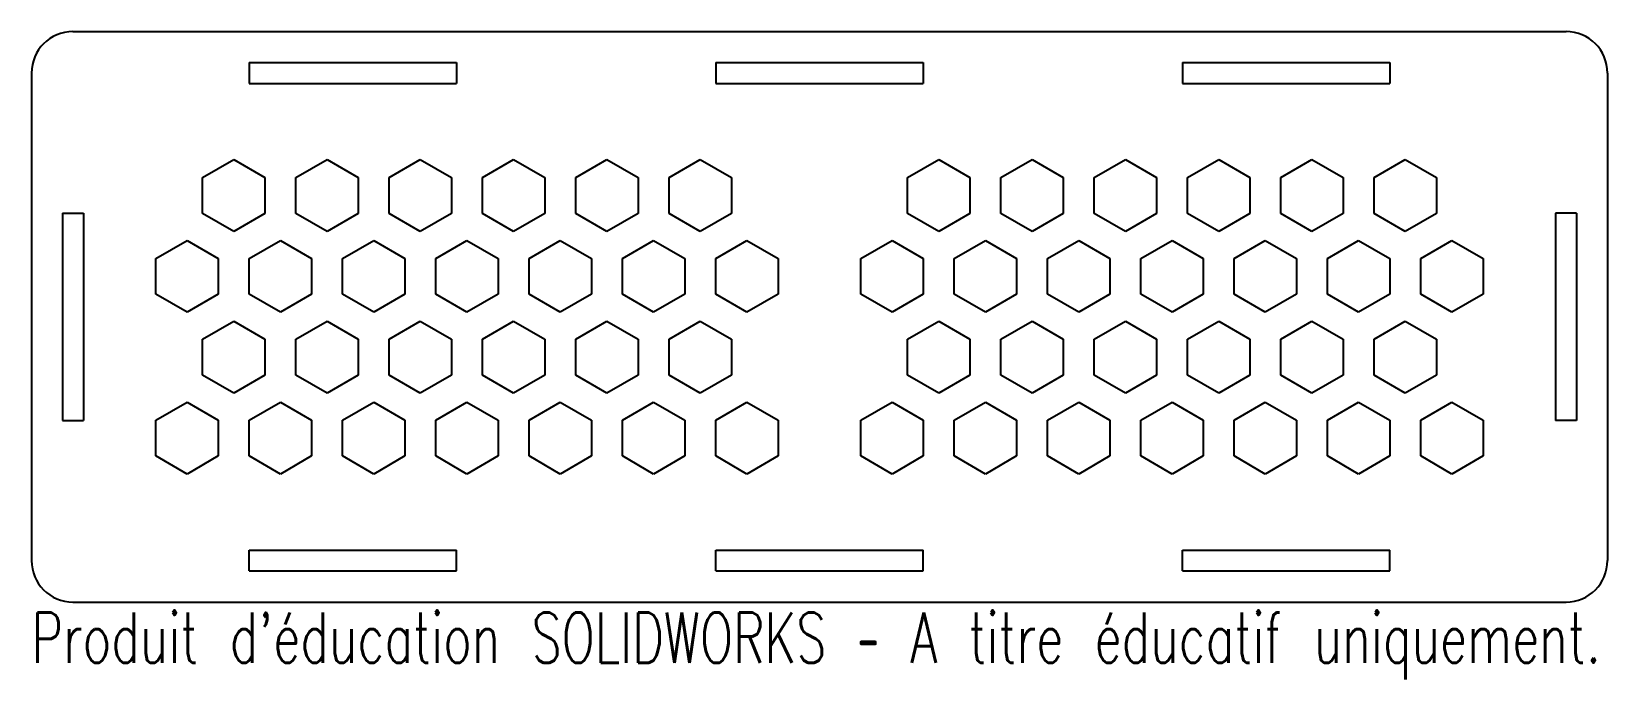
# Model space of a CAD drawing. Header units: millimetres. Extents: x 0 to 152, y -57 to 5.
import ezdxf

# ---------------------------------------------------------------- set-up
doc = ezdxf.new("R2010")
doc.units = ezdxf.units.MM
doc.styles.add('SLDTEXTSTYLE0', font='TXT', dxfattribs={"width": 0.7, "bigfont": 'bigfont'})

msp = doc.modelspace()

# ---------------------------------------------------------------- linework, layer by layer
at = {"color": 7, "linetype": 'Continuous', "lineweight": 25}
for p, q in [((4, 5), (148, 5)), ((21, 2), (41, 2)), ((21, 2), (21, 0)), ((41, 2), (41, 0)), ((66, 2), (66, 0)), ((66, 2), (86, 2)), ((86, 2), (86, 0)), ((111, 2), (111, 0)), ((111, 2), (131, 2)), ((131, 2), (131, 0)), ((0, 1), (0, -46)), ((21, 0), (41, 0)), ((66, 0), (86, 0)), ((111, 0), (131, 0)), ((152, 1), (152, -46)), ((16.5, -9.08), (19.5, -7.34)), ((19.5, -7.34), (22.5, -9.08)), ((25.5, -9.08), (28.5, -7.34)), ((28.5, -7.34), (31.5, -9.08)), ((34.5, -9.08), (37.5, -7.34)), ((37.5, -7.34), (40.5, -9.08)), ((43.5, -9.08), (46.5, -7.34)), ((46.5, -7.34), (49.5, -9.08)), ((52.5, -9.08), (55.5, -7.34)), ((55.5, -7.34), (58.5, -9.08)), ((61.5, -9.08), (64.5, -7.34)), ((64.5, -7.34), (67.5, -9.08)), ((84.5, -9.08), (87.5, -7.34)), ((87.5, -7.34), (90.5, -9.08)), ((93.5, -9.08), (96.5, -7.34)), ((96.5, -7.34), (99.5, -9.08)), ((102.5, -9.08), (105.5, -7.34)), ((105.5, -7.34), (108.5, -9.08)), ((111.5, -9.08), (114.5, -7.34)), ((114.5, -7.34), (117.5, -9.08)), ((120.5, -9.08), (123.5, -7.34)), ((123.5, -7.34), (126.5, -9.08)), ((129.5, -9.08), (132.5, -7.34)), ((132.5, -7.34), (135.5, -9.08)), ((16.5, -12.54), (16.5, -9.08)), ((22.5, -9.08), (22.5, -12.54)), ((25.5, -12.54), (25.5, -9.08)), ((31.5, -9.08), (31.5, -12.54)), ((34.5, -12.54), (34.5, -9.08)), ((40.5, -9.08), (40.5, -12.54)), ((43.5, -12.54), (43.5, -9.08)), ((49.5, -9.08), (49.5, -12.54)), ((52.5, -12.54), (52.5, -9.08)), ((58.5, -9.08), (58.5, -12.54)), ((61.5, -12.54), (61.5, -9.08)), ((67.5, -9.08), (67.5, -12.54)), ((84.5, -12.54), (84.5, -9.08)), ((90.5, -9.08), (90.5, -12.54)), ((93.5, -12.54), (93.5, -9.08)), ((99.5, -9.08), (99.5, -12.54)), ((102.5, -12.54), (102.5, -9.08)), ((108.5, -9.08), (108.5, -12.54)), ((111.5, -12.54), (111.5, -9.08)), ((117.5, -9.08), (117.5, -12.54)), ((120.5, -12.54), (120.5, -9.08)), ((126.5, -9.08), (126.5, -12.54)), ((129.5, -12.54), (129.5, -9.08)), ((135.5, -9.08), (135.5, -12.54)), ((3, -12.5), (3, -32.5)), ((3, -12.5), (5, -12.5)), ((5, -12.5), (5, -32.5)), ((19.5, -14.27), (16.5, -12.54)), ((22.5, -12.54), (19.5, -14.27)), ((28.5, -14.27), (25.5, -12.54)), ((31.5, -12.54), (28.5, -14.27)), ((37.5, -14.27), (34.5, -12.54)), ((40.5, -12.54), (37.5, -14.27)), ((46.5, -14.27), (43.5, -12.54)), ((49.5, -12.54), (46.5, -14.27)), ((55.5, -14.27), (52.5, -12.54)), ((58.5, -12.54), (55.5, -14.27)), ((64.5, -14.27), (61.5, -12.54)), ((67.5, -12.54), (64.5, -14.27)), ((87.5, -14.27), (84.5, -12.54)), ((90.5, -12.54), (87.5, -14.27)), ((96.5, -14.27), (93.5, -12.54)), ((99.5, -12.54), (96.5, -14.27)), ((105.5, -14.27), (102.5, -12.54)), ((108.5, -12.54), (105.5, -14.27)), ((114.5, -14.27), (111.5, -12.54)), ((117.5, -12.54), (114.5, -14.27)), ((123.5, -14.27), (120.5, -12.54)), ((126.5, -12.54), (123.5, -14.27)), ((132.5, -14.27), (129.5, -12.54)), ((135.5, -12.54), (132.5, -14.27)), ((149, -12.5), (147, -12.5)), ((147, -12.5), (147, -32.5)), ((149, -12.5), (149, -32.5)), ((12, -16.87), (15, -15.14)), ((15, -15.14), (18, -16.87)), ((21, -16.87), (24, -15.14)), ((24, -15.14), (27, -16.87)), ((30, -16.87), (33, -15.14)), ((33, -15.14), (36, -16.87)), ((39, -16.87), (42, -15.14)), ((42, -15.14), (45, -16.87)), ((48, -16.87), (51, -15.14)), ((51, -15.14), (54, -16.87)), ((57, -16.87), (60, -15.14)), ((60, -15.14), (63, -16.87)), ((66, -16.87), (69, -15.14)), ((69, -15.14), (72, -16.87)), ((80, -16.87), (83, -15.14)), ((83, -15.14), (86, -16.87)), ((89, -16.87), (92, -15.14)), ((92, -15.14), (95, -16.87)), ((98, -16.87), (101, -15.14)), ((101, -15.14), (104, -16.87)), ((107, -16.87), (110, -15.14)), ((110, -15.14), (113, -16.87)), ((116, -16.87), (119, -15.14)), ((119, -15.14), (122, -16.87)), ((125, -16.87), (128, -15.14)), ((128, -15.14), (131, -16.87)), ((134, -16.87), (137, -15.14)), ((137, -15.14), (140, -16.87)), ((12, -20.33), (12, -16.87)), ((18, -16.87), (18, -20.33)), ((21, -20.33), (21, -16.87)), ((27, -16.87), (27, -20.33)), ((30, -20.33), (30, -16.87)), ((36, -16.87), (36, -20.33)), ((39, -20.33), (39, -16.87)), ((45, -16.87), (45, -20.33)), ((48, -20.33), (48, -16.87)), ((54, -16.87), (54, -20.33)), ((57, -20.33), (57, -16.87)), ((63, -16.87), (63, -20.33)), ((66, -20.33), (66, -16.87)), ((72, -16.87), (72, -20.33)), ((80, -20.33), (80, -16.87)), ((86, -16.87), (86, -20.33)), ((89, -20.33), (89, -16.87)), ((95, -16.87), (95, -20.33)), ((98, -20.33), (98, -16.87)), ((104, -16.87), (104, -20.33)), ((107, -20.33), (107, -16.87)), ((113, -16.87), (113, -20.33)), ((116, -20.33), (116, -16.87)), ((122, -16.87), (122, -20.33)), ((125, -20.33), (125, -16.87)), ((131, -16.87), (131, -20.33)), ((134, -20.33), (134, -16.87)), ((140, -16.87), (140, -20.33)), ((15, -22.07), (12, -20.33)), ((18, -20.33), (15, -22.07)), ((24, -22.07), (21, -20.33)), ((27, -20.33), (24, -22.07)), ((33, -22.07), (30, -20.33)), ((36, -20.33), (33, -22.07)), ((42, -22.07), (39, -20.33)), ((45, -20.33), (42, -22.07)), ((51, -22.07), (48, -20.33)), ((54, -20.33), (51, -22.07)), ((60, -22.07), (57, -20.33)), ((63, -20.33), (60, -22.07)), ((69, -22.07), (66, -20.33)), ((72, -20.33), (69, -22.07)), ((83, -22.07), (80, -20.33)), ((86, -20.33), (83, -22.07)), ((92, -22.07), (89, -20.33)), ((95, -20.33), (92, -22.07)), ((101, -22.07), (98, -20.33)), ((104, -20.33), (101, -22.07)), ((110, -22.07), (107, -20.33)), ((113, -20.33), (110, -22.07)), ((119, -22.07), (116, -20.33)), ((122, -20.33), (119, -22.07)), ((128, -22.07), (125, -20.33)), ((131, -20.33), (128, -22.07)), ((137, -22.07), (134, -20.33)), ((140, -20.33), (137, -22.07)), ((16.5, -24.67), (19.5, -22.93)), ((19.5, -22.93), (22.5, -24.67)), ((25.5, -24.67), (28.5, -22.93)), ((28.5, -22.93), (31.5, -24.67)), ((34.5, -24.67), (37.5, -22.93)), ((37.5, -22.93), (40.5, -24.67)), ((43.5, -24.67), (46.5, -22.93)), ((46.5, -22.93), (49.5, -24.67)), ((52.5, -24.67), (55.5, -22.93)), ((55.5, -22.93), (58.5, -24.67)), ((61.5, -24.67), (64.5, -22.93)), ((64.5, -22.93), (67.5, -24.67)), ((84.5, -24.67), (87.5, -22.93)), ((87.5, -22.93), (90.5, -24.67)), ((93.5, -24.67), (96.5, -22.93)), ((96.5, -22.93), (99.5, -24.67)), ((102.5, -24.67), (105.5, -22.93)), ((105.5, -22.93), (108.5, -24.67)), ((111.5, -24.67), (114.5, -22.93)), ((114.5, -22.93), (117.5, -24.67)), ((120.5, -24.67), (123.5, -22.93)), ((123.5, -22.93), (126.5, -24.67)), ((129.5, -24.67), (132.5, -22.93)), ((132.5, -22.93), (135.5, -24.67)), ((16.5, -28.13), (16.5, -24.67)), ((22.5, -24.67), (22.5, -28.13)), ((25.5, -28.13), (25.5, -24.67)), ((31.5, -24.67), (31.5, -28.13)), ((34.5, -28.13), (34.5, -24.67)), ((40.5, -24.67), (40.5, -28.13)), ((43.5, -28.13), (43.5, -24.67)), ((49.5, -24.67), (49.5, -28.13)), ((52.5, -28.13), (52.5, -24.67)), ((58.5, -24.67), (58.5, -28.13)), ((61.5, -28.13), (61.5, -24.67)), ((67.5, -24.67), (67.5, -28.13)), ((84.5, -28.13), (84.5, -24.67)), ((90.5, -24.67), (90.5, -28.13)), ((93.5, -28.13), (93.5, -24.67)), ((99.5, -24.67), (99.5, -28.13)), ((102.5, -28.13), (102.5, -24.67)), ((108.5, -24.67), (108.5, -28.13)), ((111.5, -28.13), (111.5, -24.67)), ((117.5, -24.67), (117.5, -28.13)), ((120.5, -28.13), (120.5, -24.67)), ((126.5, -24.67), (126.5, -28.13)), ((129.5, -28.13), (129.5, -24.67)), ((135.5, -24.67), (135.5, -28.13)), ((19.5, -29.86), (16.5, -28.13)), ((22.5, -28.13), (19.5, -29.86)), ((28.5, -29.86), (25.5, -28.13)), ((31.5, -28.13), (28.5, -29.86)), ((37.5, -29.86), (34.5, -28.13)), ((40.5, -28.13), (37.5, -29.86)), ((46.5, -29.86), (43.5, -28.13)), ((49.5, -28.13), (46.5, -29.86)), ((55.5, -29.86), (52.5, -28.13)), ((58.5, -28.13), (55.5, -29.86)), ((64.5, -29.86), (61.5, -28.13)), ((67.5, -28.13), (64.5, -29.86)), ((87.5, -29.86), (84.5, -28.13)), ((90.5, -28.13), (87.5, -29.86)), ((96.5, -29.86), (93.5, -28.13)), ((99.5, -28.13), (96.5, -29.86)), ((105.5, -29.86), (102.5, -28.13)), ((108.5, -28.13), (105.5, -29.86)), ((114.5, -29.86), (111.5, -28.13)), ((117.5, -28.13), (114.5, -29.86)), ((123.5, -29.86), (120.5, -28.13)), ((126.5, -28.13), (123.5, -29.86)), ((132.5, -29.86), (129.5, -28.13)), ((135.5, -28.13), (132.5, -29.86)), ((12, -32.46), (15, -30.73)), ((15, -30.73), (18, -32.46)), ((21, -32.46), (24, -30.73)), ((24, -30.73), (27, -32.46)), ((30, -32.46), (33, -30.73)), ((33, -30.73), (36, -32.46)), ((39, -32.46), (42, -30.73)), ((42, -30.73), (45, -32.46)), ((48, -32.46), (51, -30.73)), ((51, -30.73), (54, -32.46)), ((57, -32.46), (60, -30.73)), ((60, -30.73), (63, -32.46)), ((66, -32.46), (69, -30.73)), ((69, -30.73), (72, -32.46)), ((80, -32.46), (83, -30.73)), ((83, -30.73), (86, -32.46)), ((89, -32.46), (92, -30.73)), ((92, -30.73), (95, -32.46)), ((98, -32.46), (101, -30.73)), ((101, -30.73), (104, -32.46)), ((107, -32.46), (110, -30.73)), ((110, -30.73), (113, -32.46)), ((116, -32.46), (119, -30.73)), ((119, -30.73), (122, -32.46)), ((125, -32.46), (128, -30.73)), ((128, -30.73), (131, -32.46)), ((134, -32.46), (137, -30.73)), ((137, -30.73), (140, -32.46)), ((3, -32.5), (5, -32.5)), ((12, -35.92), (12, -32.46)), ((18, -32.46), (18, -35.92)), ((21, -35.92), (21, -32.46)), ((27, -32.46), (27, -35.92)), ((30, -35.92), (30, -32.46)), ((36, -32.46), (36, -35.92)), ((39, -35.92), (39, -32.46)), ((45, -32.46), (45, -35.92)), ((48, -35.92), (48, -32.46)), ((54, -32.46), (54, -35.92)), ((57, -35.92), (57, -32.46)), ((63, -32.46), (63, -35.92)), ((66, -35.92), (66, -32.46)), ((72, -32.46), (72, -35.92)), ((80, -35.92), (80, -32.46)), ((86, -32.46), (86, -35.92)), ((89, -35.92), (89, -32.46)), ((95, -32.46), (95, -35.92)), ((98, -35.92), (98, -32.46)), ((104, -32.46), (104, -35.92)), ((107, -35.92), (107, -32.46)), ((113, -32.46), (113, -35.92)), ((116, -35.92), (116, -32.46)), ((122, -32.46), (122, -35.92)), ((125, -35.92), (125, -32.46)), ((131, -32.46), (131, -35.92)), ((134, -35.92), (134, -32.46)), ((140, -32.46), (140, -35.92)), ((149, -32.5), (147, -32.5)), ((15, -37.66), (12, -35.92)), ((18, -35.92), (15, -37.66)), ((24, -37.66), (21, -35.92)), ((27, -35.92), (24, -37.66)), ((33, -37.66), (30, -35.92)), ((36, -35.92), (33, -37.66)), ((42, -37.66), (39, -35.92)), ((45, -35.92), (42, -37.66)), ((51, -37.66), (48, -35.92)), ((54, -35.92), (51, -37.66)), ((60, -37.66), (57, -35.92)), ((63, -35.92), (60, -37.66)), ((69, -37.66), (66, -35.92)), ((72, -35.92), (69, -37.66)), ((83, -37.66), (80, -35.92)), ((86, -35.92), (83, -37.66)), ((92, -37.66), (89, -35.92)), ((95, -35.92), (92, -37.66)), ((101, -37.66), (98, -35.92)), ((104, -35.92), (101, -37.66)), ((110, -37.66), (107, -35.92)), ((113, -35.92), (110, -37.66)), ((119, -37.66), (116, -35.92)), ((122, -35.92), (119, -37.66)), ((128, -37.66), (125, -35.92)), ((131, -35.92), (128, -37.66)), ((137, -37.66), (134, -35.92)), ((140, -35.92), (137, -37.66)), ((21, -45), (41, -45)), ((21, -47), (21, -45)), ((41, -47), (41, -45)), ((66, -45), (86, -45)), ((66, -47), (66, -45)), ((86, -47), (86, -45)), ((111, -45), (131, -45)), ((111, -47), (111, -45)), ((131, -47), (131, -45)), ((21, -47), (41, -47)), ((66, -47), (86, -47)), ((111, -47), (131, -47)), ((4, -50), (148, -50))]:
    msp.add_line(p, q, dxfattribs=at)
for centre, start, end in [((4, 1), 90, 180), ((148, 1), 0, 90), ((4, -46), 180, 270), ((148, -46), 270, 0)]:
    msp.add_arc(centre, 4, start, end, dxfattribs=at)

# ---------------------------------------------------------------- texts
at = {"color": 7, "linetype": 'Continuous', "insert": (0, -51.02), "char_height": 4.8336, "attachment_point": 1, "style": 'SLDTEXTSTYLE0'}
msp.add_mtext("Produit d'éducation SOLIDWORKS – A titre éducatif uniquement.", dxfattribs=at)

doc.saveas('drawing.dxf')
